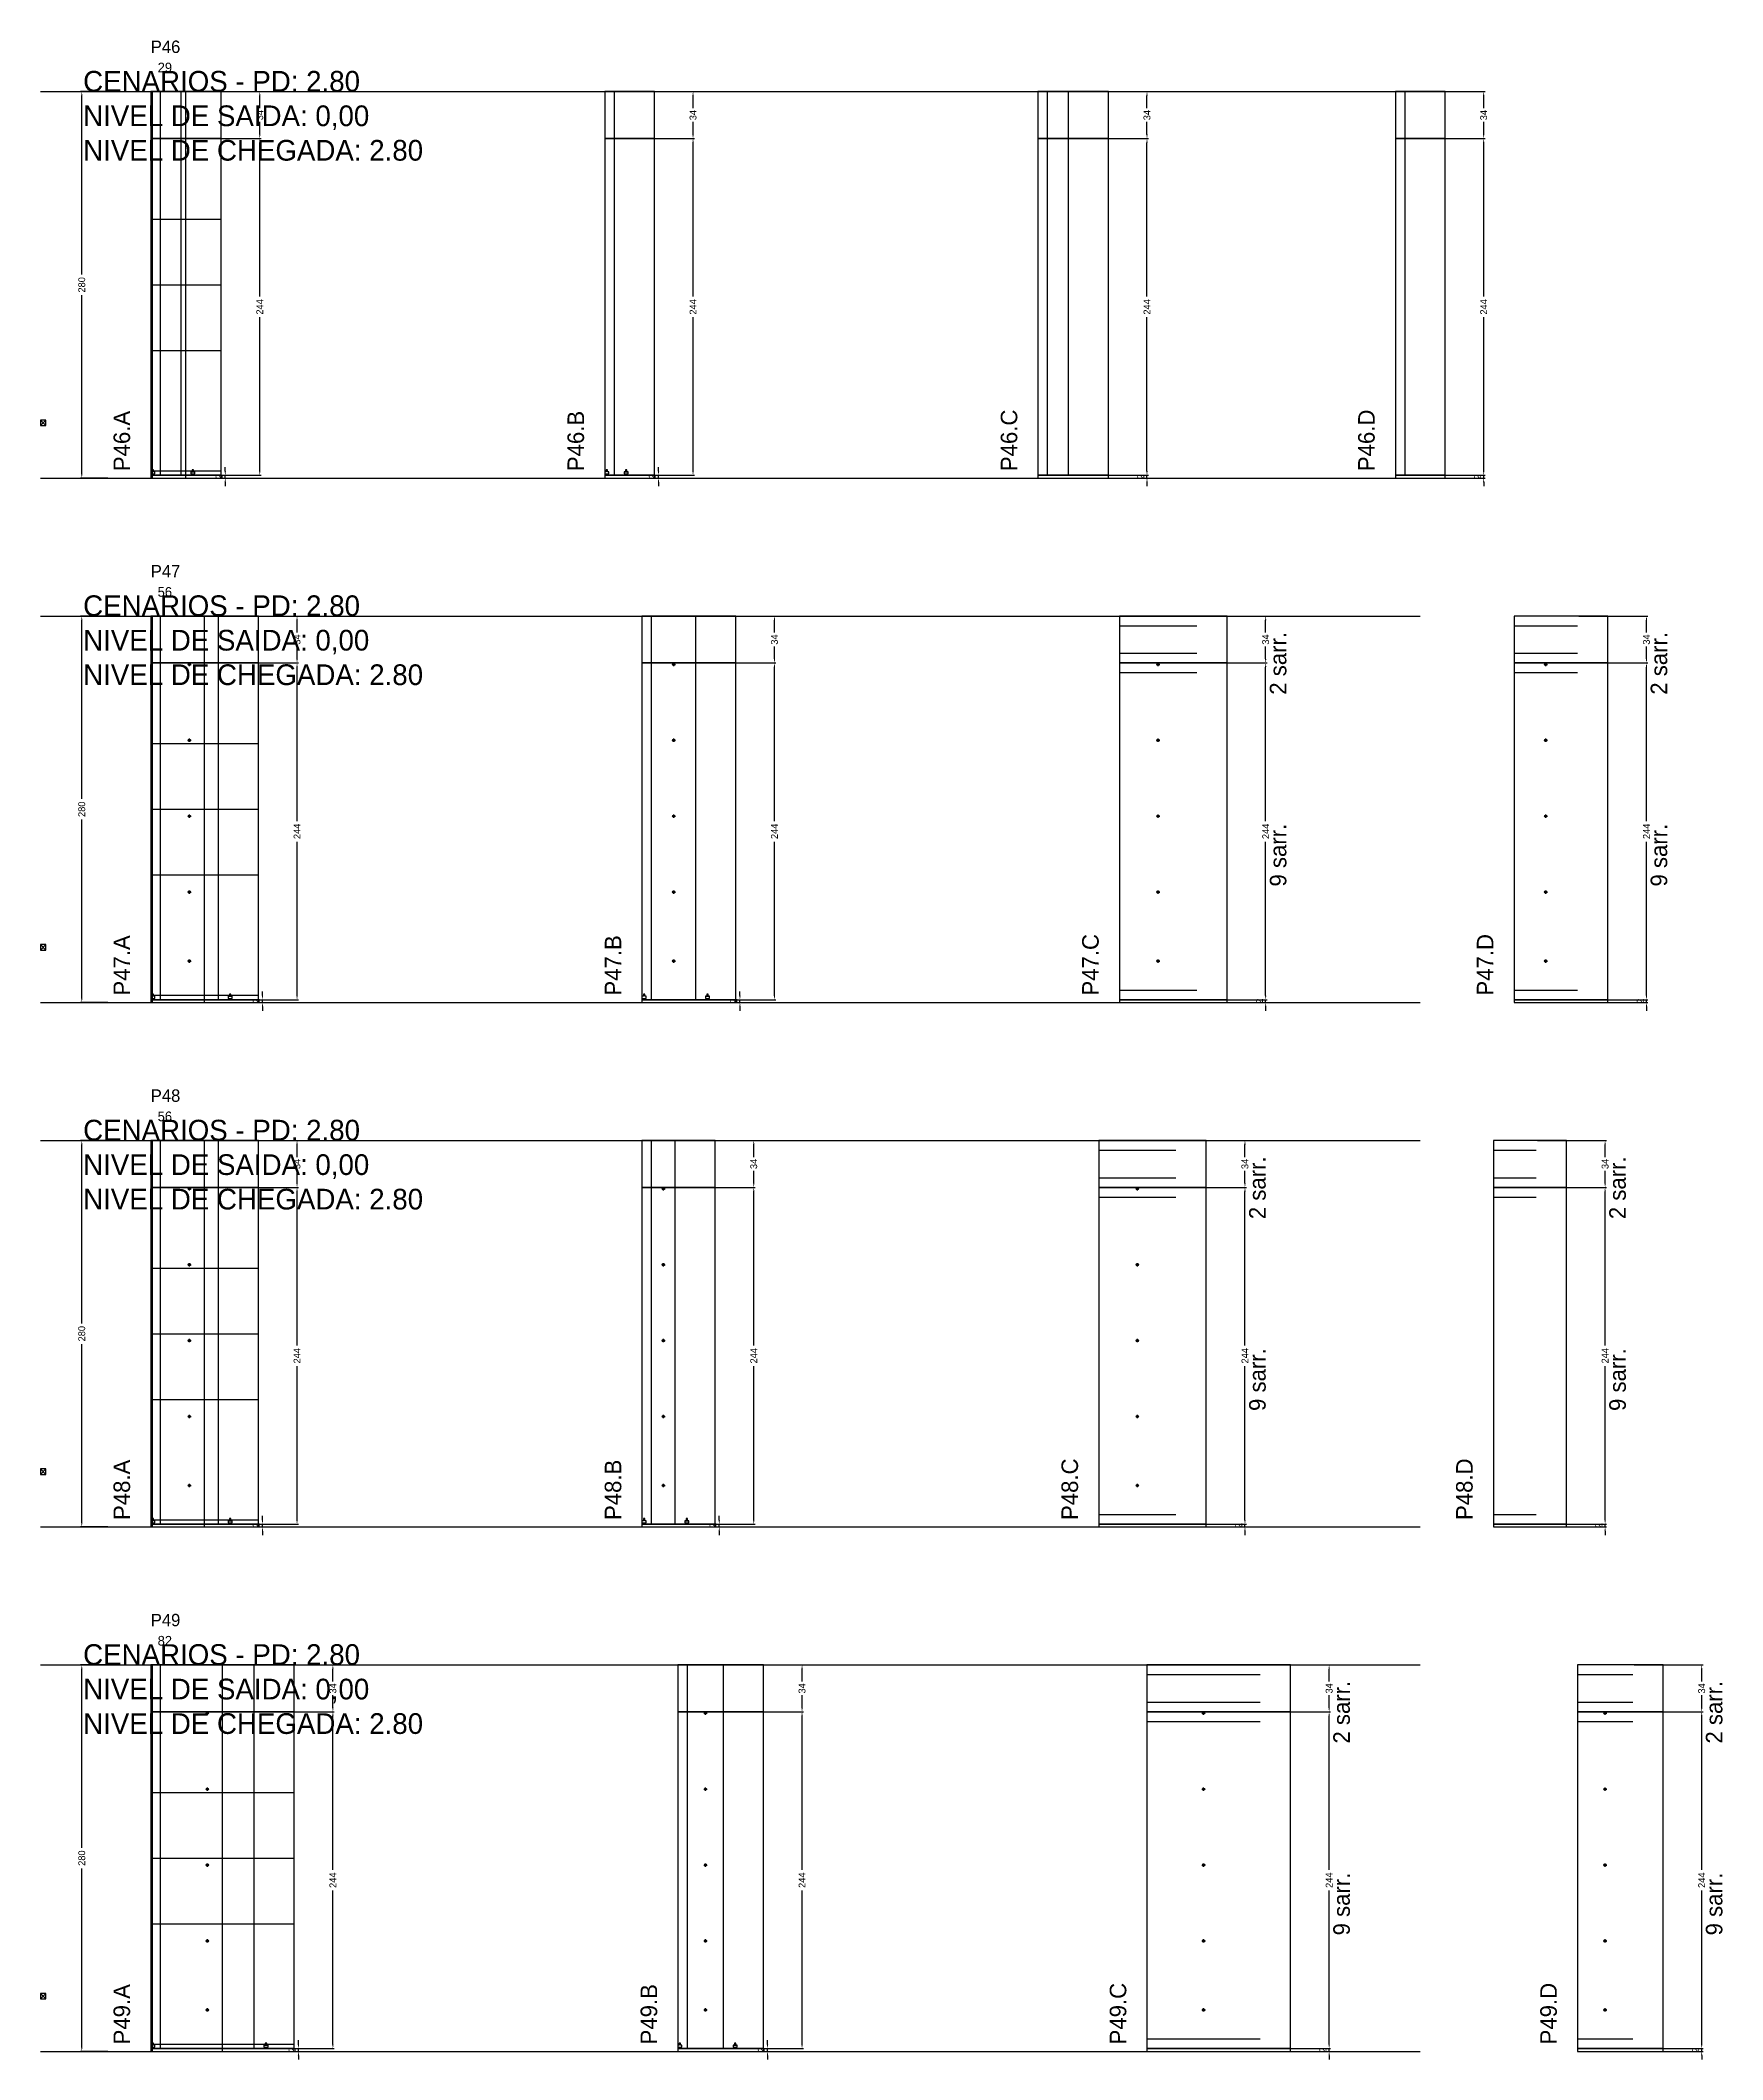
# Model space of a CAD drawing. Header units: centimetres. Extents: x -10500 to 4121, y -45226 to 295.
# Drawn here: x -7000 to -5781, y -4186 to -2723 of the extents above; entities that cross this region are included whole.
import ezdxf

# ---------------------------------------------------------------- set-up
doc = ezdxf.new("R2010")
doc.units = ezdxf.units.CM
doc.linetypes.add('DASHED', pattern=[2, -2])
for name, color, linetype in [('CHAPA', 140, 'Continuous'), ('COTA', 241, 'Continuous'), ('COTAS FURACAO', 16, 'Continuous'), ('Madeira', 30, 'Continuous'), ('MEIO_PONT', 160, 'Continuous'), ('NOMENCLATURA', 7, 'Continuous'), ('Nível', 160, 'Continuous'), ('Painéis', 200, 'Continuous'), ('Perfil Metálico', 150, 'Continuous'), ('SARR_2.2x7', 40, 'Continuous'), ('SARRAFO DE PRESSAO', 200, 'Continuous'), ('texto', 7, 'Continuous'), ('TEXTO_GERAL', 7, 'Continuous')]:
    doc.layers.add(name, color=color, linetype=linetype)
doc.dimstyles.new('PAINEL-NOVA', dxfattribs={"dimtxt": 5, "dimasz": 3, "dimexe": 1, "dimexo": 1, "dimgap": 1, "dimtad": 1, "dimcen": 2.5, "dimazin": 3, "dimtfac": 1, "dimtmove": 0, "dimatfit": 3})

# ---------------------------------------------------------------- blocks, each defined once
blk = doc.blocks.new('_CLOSEDFILLED')
at = {"color": 0, "linetype": 'BYBLOCK'}
blk.add_solid([(-1, 0.16), (0, 0), (-1, -0.16)], dxfattribs=at)
blk = doc.blocks.new('*D183')
for p, q in [((-6951, -2760), (-6971, -2760)), ((-6970, -2892.5), (-6970, -2763)), ((-6970, -3037), (-6970, -2907.5)), ((-6951, -3040), (-6971, -3040))]:
    blk.add_line(p, q)
at = {"layer": 'Defpoints'}
for p in [(-6950, -2760), (-6970, -3040), (-6950, -3040)]:
    blk.add_point(p, dxfattribs=at)
at = {"layer": 'COTA', "xscale": 3, "yscale": 3}
for p, rotation in [((-6970, -2760), 90), ((-6970, -3040), 270)]:
    blk.add_blockref('_CLOSEDFILLED', p, dxfattribs=dict(at, rotation=rotation))
at = {"layer": 'COTA', "insert": (-6970, -2900), "char_height": 5, "attachment_point": 5, "rotation": 90}
blk.add_mtext('280', dxfattribs=at)
blk = doc.blocks.new('MULDURA')
at = {"layer": 'Paineis'}
for p, q in [((0, 0), (4, 4)), ((4, 0), (0, 4))]:
    blk.add_line(p, q, dxfattribs=at)
blk.add_lwpolyline([(0, 0), (4, 0), (4, 4), (0, 4)], close=True, dxfattribs=at)
blk = doc.blocks.new('*D185')
for p, q in [((-6890, -2794), (-6840, -2794)), ((-6841, -2908.5), (-6841, -2797)), ((-6841, -3035), (-6841, -2923.5)), ((-6890, -3038), (-6840, -3038))]:
    blk.add_line(p, q)
at = {"layer": 'Defpoints'}
for p in [(-6891, -2794), (-6891, -3038), (-6841, -3038)]:
    blk.add_point(p, dxfattribs=at)
at = {"layer": 'COTA', "xscale": 3, "yscale": 3}
for p, rotation in [((-6841, -2794), 90), ((-6841, -3038), 270)]:
    blk.add_blockref('_CLOSEDFILLED', p, dxfattribs=dict(at, rotation=rotation))
at = {"layer": 'COTA', "insert": (-6841, -2916), "char_height": 5, "attachment_point": 5, "rotation": 90}
blk.add_mtext('244', dxfattribs=at)
blk = doc.blocks.new('*D186')
for p, q in [((-6890, -2760), (-6840, -2760)), ((-6841, -2772), (-6841, -2763)), ((-6890, -2794), (-6840, -2794)), ((-6841, -2791), (-6841, -2782))]:
    blk.add_line(p, q)
at = {"layer": 'Defpoints'}
for p in [(-6891, -2760), (-6891, -2794), (-6841, -2794)]:
    blk.add_point(p, dxfattribs=at)
at = {"layer": 'COTA', "xscale": 3, "yscale": 3}
for p, rotation in [((-6841, -2760), 90), ((-6841, -2794), 270)]:
    blk.add_blockref('_CLOSEDFILLED', p, dxfattribs=dict(at, rotation=rotation))
at = {"layer": 'COTA', "insert": (-6841, -2777), "char_height": 5, "attachment_point": 5, "rotation": 90}
blk.add_mtext('34', dxfattribs=at)
blk = doc.blocks.new('SLIPTEE')
at = {"layer": 'Paineis'}
blk.add_lwpolyline([(0, 0), (3, 0), (3, 1.5), (2, 1.5), (2, 3), (1, 3), (1, 1.5), (0, 1.5)], close=True, dxfattribs=at)
blk = doc.blocks.new('SLIPTDD')
at = {"layer": 'Paineis'}
blk.add_line((0, 1.5), (3, 1.5), dxfattribs=at)
blk.add_lwpolyline([(0, 0), (3, 0), (3, 1.5), (2, 1.5), (2, 3), (1, 3), (1, 1.5), (0, 1.5)], close=True, dxfattribs=at)
blk = doc.blocks.new('*D188')
for p, q in [((-6576, -2794), (-6526, -2794)), ((-6527, -2908.5), (-6527, -2797)), ((-6527, -3035), (-6527, -2923.5)), ((-6576, -3038), (-6526, -3038))]:
    blk.add_line(p, q)
at = {"layer": 'Defpoints'}
for p in [(-6577, -2794), (-6577, -3038), (-6527, -3038)]:
    blk.add_point(p, dxfattribs=at)
at = {"layer": 'COTA', "xscale": 3, "yscale": 3}
for p, rotation in [((-6527, -2794), 90), ((-6527, -3038), 270)]:
    blk.add_blockref('_CLOSEDFILLED', p, dxfattribs=dict(at, rotation=rotation))
at = {"layer": 'COTA', "insert": (-6527, -2916), "char_height": 5, "attachment_point": 5, "rotation": 90}
blk.add_mtext('244', dxfattribs=at)
blk = doc.blocks.new('*D189')
for p, q in [((-6576, -2760), (-6526, -2760)), ((-6527, -2772), (-6527, -2763)), ((-6576, -2794), (-6526, -2794)), ((-6527, -2791), (-6527, -2782))]:
    blk.add_line(p, q)
at = {"layer": 'Defpoints'}
for p in [(-6577, -2760), (-6577, -2794), (-6527, -2794)]:
    blk.add_point(p, dxfattribs=at)
at = {"layer": 'COTA', "xscale": 3, "yscale": 3}
for p, rotation in [((-6527, -2760), 90), ((-6527, -2794), 270)]:
    blk.add_blockref('_CLOSEDFILLED', p, dxfattribs=dict(at, rotation=rotation))
at = {"layer": 'COTA', "insert": (-6527, -2777), "char_height": 5, "attachment_point": 5, "rotation": 90}
blk.add_mtext('34', dxfattribs=at)
blk = doc.blocks.new('*D191')
for p, q in [((-6247, -2794), (-6197, -2794)), ((-6198, -2908.5), (-6198, -2797)), ((-6198, -3035), (-6198, -2923.5)), ((-6247, -3038), (-6197, -3038))]:
    blk.add_line(p, q)
at = {"layer": 'Defpoints'}
for p in [(-6248, -2794), (-6248, -3038), (-6198, -3038)]:
    blk.add_point(p, dxfattribs=at)
at = {"layer": 'COTA', "xscale": 3, "yscale": 3}
for p, rotation in [((-6198, -2794), 90), ((-6198, -3038), 270)]:
    blk.add_blockref('_CLOSEDFILLED', p, dxfattribs=dict(at, rotation=rotation))
at = {"layer": 'COTA', "insert": (-6198, -2916), "char_height": 5, "attachment_point": 5, "rotation": 90}
blk.add_mtext('244', dxfattribs=at)
blk = doc.blocks.new('*D192')
for p, q in [((-6247, -2760), (-6197, -2760)), ((-6198, -2772), (-6198, -2763)), ((-6247, -2794), (-6197, -2794)), ((-6198, -2791), (-6198, -2782))]:
    blk.add_line(p, q)
at = {"layer": 'Defpoints'}
for p in [(-6248, -2760), (-6248, -2794), (-6198, -2794)]:
    blk.add_point(p, dxfattribs=at)
at = {"layer": 'COTA', "xscale": 3, "yscale": 3}
for p, rotation in [((-6198, -2760), 90), ((-6198, -2794), 270)]:
    blk.add_blockref('_CLOSEDFILLED', p, dxfattribs=dict(at, rotation=rotation))
at = {"layer": 'COTA', "insert": (-6198, -2777), "char_height": 5, "attachment_point": 5, "rotation": 90}
blk.add_mtext('34', dxfattribs=at)
blk = doc.blocks.new('*D194')
for p, q in [((-6003, -2794), (-5953, -2794)), ((-5954, -2908.5), (-5954, -2797)), ((-5954, -3035), (-5954, -2923.5)), ((-6003, -3038), (-5953, -3038))]:
    blk.add_line(p, q)
at = {"layer": 'Defpoints'}
for p in [(-6004, -2794), (-6004, -3038), (-5954, -3038)]:
    blk.add_point(p, dxfattribs=at)
at = {"layer": 'COTA', "xscale": 3, "yscale": 3}
for p, rotation in [((-5954, -2794), 90), ((-5954, -3038), 270)]:
    blk.add_blockref('_CLOSEDFILLED', p, dxfattribs=dict(at, rotation=rotation))
at = {"layer": 'COTA', "insert": (-5954, -2916), "char_height": 5, "attachment_point": 5, "rotation": 90}
blk.add_mtext('244', dxfattribs=at)
blk = doc.blocks.new('*D195')
for p, q in [((-6003, -2760), (-5953, -2760)), ((-5954, -2772), (-5954, -2763)), ((-6003, -2794), (-5953, -2794)), ((-5954, -2791), (-5954, -2782))]:
    blk.add_line(p, q)
at = {"layer": 'Defpoints'}
for p in [(-6004, -2760), (-6004, -2794), (-5954, -2794)]:
    blk.add_point(p, dxfattribs=at)
at = {"layer": 'COTA', "xscale": 3, "yscale": 3}
for p, rotation in [((-5954, -2760), 90), ((-5954, -2794), 270)]:
    blk.add_blockref('_CLOSEDFILLED', p, dxfattribs=dict(at, rotation=rotation))
at = {"layer": 'COTA', "insert": (-5954, -2777), "char_height": 5, "attachment_point": 5, "rotation": 90}
blk.add_mtext('34', dxfattribs=at)
blk = doc.blocks.new('*D209')
for p, q in [((-6951, -3140), (-6971, -3140)), ((-6970, -3272.5), (-6970, -3143)), ((-6970, -3417), (-6970, -3287.5)), ((-6951, -3420), (-6971, -3420))]:
    blk.add_line(p, q)
at = {"layer": 'Defpoints'}
for p in [(-6950, -3140), (-6970, -3420), (-6950, -3420)]:
    blk.add_point(p, dxfattribs=at)
at = {"layer": 'COTA', "xscale": 3, "yscale": 3}
for p, rotation in [((-6970, -3140), 90), ((-6970, -3420), 270)]:
    blk.add_blockref('_CLOSEDFILLED', p, dxfattribs=dict(at, rotation=rotation))
at = {"layer": 'COTA', "insert": (-6970, -3280), "char_height": 5, "attachment_point": 5, "rotation": 90}
blk.add_mtext('280', dxfattribs=at)
blk = doc.blocks.new('*D211')
for p, q in [((-6863, -3174), (-6813, -3174)), ((-6814, -3288.5), (-6814, -3177)), ((-6814, -3415), (-6814, -3303.5)), ((-6863, -3418), (-6813, -3418))]:
    blk.add_line(p, q)
at = {"layer": 'Defpoints'}
for p in [(-6864, -3174), (-6864, -3418), (-6814, -3418)]:
    blk.add_point(p, dxfattribs=at)
at = {"layer": 'COTA', "xscale": 3, "yscale": 3}
for p, rotation in [((-6814, -3174), 90), ((-6814, -3418), 270)]:
    blk.add_blockref('_CLOSEDFILLED', p, dxfattribs=dict(at, rotation=rotation))
at = {"layer": 'COTA', "insert": (-6814, -3296), "char_height": 5, "attachment_point": 5, "rotation": 90}
blk.add_mtext('244', dxfattribs=at)
blk = doc.blocks.new('*D212')
for p, q in [((-6863, -3140), (-6813, -3140)), ((-6814, -3152), (-6814, -3143)), ((-6863, -3174), (-6813, -3174)), ((-6814, -3171), (-6814, -3162))]:
    blk.add_line(p, q)
at = {"layer": 'Defpoints'}
for p in [(-6864, -3140), (-6864, -3174), (-6814, -3174)]:
    blk.add_point(p, dxfattribs=at)
at = {"layer": 'COTA', "xscale": 3, "yscale": 3}
for p, rotation in [((-6814, -3140), 90), ((-6814, -3174), 270)]:
    blk.add_blockref('_CLOSEDFILLED', p, dxfattribs=dict(at, rotation=rotation))
at = {"layer": 'COTA', "insert": (-6814, -3157), "char_height": 5, "attachment_point": 5, "rotation": 90}
blk.add_mtext('34', dxfattribs=at)
blk = doc.blocks.new('furacao')
at = {"layer": 'COTAS FURACAO'}
for p, q in [((-1.2, 0), (1.2, 0)), ((0, -1.2), (0, 1.2))]:
    blk.add_line(p, q, dxfattribs=at)
blk.add_circle((0, 0), 0.8, dxfattribs=at)
blk = doc.blocks.new('*D214')
for p, q in [((-6517, -3174), (-6467, -3174)), ((-6468, -3288.5), (-6468, -3177)), ((-6468, -3415), (-6468, -3303.5)), ((-6517, -3418), (-6467, -3418))]:
    blk.add_line(p, q)
at = {"layer": 'Defpoints'}
for p in [(-6518, -3174), (-6518, -3418), (-6468, -3418)]:
    blk.add_point(p, dxfattribs=at)
at = {"layer": 'COTA', "xscale": 3, "yscale": 3}
for p, rotation in [((-6468, -3174), 90), ((-6468, -3418), 270)]:
    blk.add_blockref('_CLOSEDFILLED', p, dxfattribs=dict(at, rotation=rotation))
at = {"layer": 'COTA', "insert": (-6468, -3296), "char_height": 5, "attachment_point": 5, "rotation": 90}
blk.add_mtext('244', dxfattribs=at)
blk = doc.blocks.new('*D215')
for p, q in [((-6517, -3140), (-6467, -3140)), ((-6468, -3152), (-6468, -3143)), ((-6517, -3174), (-6467, -3174)), ((-6468, -3171), (-6468, -3162))]:
    blk.add_line(p, q)
at = {"layer": 'Defpoints'}
for p in [(-6518, -3140), (-6518, -3174), (-6468, -3174)]:
    blk.add_point(p, dxfattribs=at)
at = {"layer": 'COTA', "xscale": 3, "yscale": 3}
for p, rotation in [((-6468, -3140), 90), ((-6468, -3174), 270)]:
    blk.add_blockref('_CLOSEDFILLED', p, dxfattribs=dict(at, rotation=rotation))
at = {"layer": 'COTA', "insert": (-6468, -3157), "char_height": 5, "attachment_point": 5, "rotation": 90}
blk.add_mtext('34', dxfattribs=at)
blk = doc.blocks.new('*D217')
for p, q in [((-6161, -3174), (-6111, -3174)), ((-6112, -3288.5), (-6112, -3177)), ((-6112, -3415), (-6112, -3303.5)), ((-6161, -3418), (-6111, -3418))]:
    blk.add_line(p, q)
at = {"layer": 'Defpoints'}
for p in [(-6162, -3174), (-6162, -3418), (-6112, -3418)]:
    blk.add_point(p, dxfattribs=at)
at = {"layer": 'COTA', "xscale": 3, "yscale": 3}
for p, rotation in [((-6112, -3174), 90), ((-6112, -3418), 270)]:
    blk.add_blockref('_CLOSEDFILLED', p, dxfattribs=dict(at, rotation=rotation))
at = {"layer": 'COTA', "insert": (-6112, -3296), "char_height": 5, "attachment_point": 5, "rotation": 90}
blk.add_mtext('244', dxfattribs=at)
blk = doc.blocks.new('*D218')
for p, q in [((-6161, -3140), (-6111, -3140)), ((-6112, -3152), (-6112, -3143)), ((-6161, -3174), (-6111, -3174)), ((-6112, -3171), (-6112, -3162))]:
    blk.add_line(p, q)
at = {"layer": 'Defpoints'}
for p in [(-6162, -3140), (-6162, -3174), (-6112, -3174)]:
    blk.add_point(p, dxfattribs=at)
at = {"layer": 'COTA', "xscale": 3, "yscale": 3}
for p, rotation in [((-6112, -3140), 90), ((-6112, -3174), 270)]:
    blk.add_blockref('_CLOSEDFILLED', p, dxfattribs=dict(at, rotation=rotation))
at = {"layer": 'COTA', "insert": (-6112, -3157), "char_height": 5, "attachment_point": 5, "rotation": 90}
blk.add_mtext('34', dxfattribs=at)
blk = doc.blocks.new('*D220')
for p, q in [((-5885, -3174), (-5835, -3174)), ((-5836, -3288.5), (-5836, -3177)), ((-5836, -3415), (-5836, -3303.5)), ((-5885, -3418), (-5835, -3418))]:
    blk.add_line(p, q)
at = {"layer": 'Defpoints'}
for p in [(-5886, -3174), (-5886, -3418), (-5836, -3418)]:
    blk.add_point(p, dxfattribs=at)
at = {"layer": 'COTA', "xscale": 3, "yscale": 3}
for p, rotation in [((-5836, -3174), 90), ((-5836, -3418), 270)]:
    blk.add_blockref('_CLOSEDFILLED', p, dxfattribs=dict(at, rotation=rotation))
at = {"layer": 'COTA', "insert": (-5836, -3296), "char_height": 5, "attachment_point": 5, "rotation": 90}
blk.add_mtext('244', dxfattribs=at)
blk = doc.blocks.new('*D221')
for p, q in [((-5885, -3140), (-5835, -3140)), ((-5836, -3152), (-5836, -3143)), ((-5885, -3174), (-5835, -3174)), ((-5836, -3171), (-5836, -3162))]:
    blk.add_line(p, q)
at = {"layer": 'Defpoints'}
for p in [(-5886, -3140), (-5886, -3174), (-5836, -3174)]:
    blk.add_point(p, dxfattribs=at)
at = {"layer": 'COTA', "xscale": 3, "yscale": 3}
for p, rotation in [((-5836, -3140), 90), ((-5836, -3174), 270)]:
    blk.add_blockref('_CLOSEDFILLED', p, dxfattribs=dict(at, rotation=rotation))
at = {"layer": 'COTA', "insert": (-5836, -3157), "char_height": 5, "attachment_point": 5, "rotation": 90}
blk.add_mtext('34', dxfattribs=at)
blk = doc.blocks.new('*D235')
for p, q in [((-6951, -3520), (-6971, -3520)), ((-6970, -3652.5), (-6970, -3523)), ((-6970, -3797), (-6970, -3667.5)), ((-6951, -3800), (-6971, -3800))]:
    blk.add_line(p, q)
at = {"layer": 'Defpoints'}
for p in [(-6950, -3520), (-6970, -3800), (-6950, -3800)]:
    blk.add_point(p, dxfattribs=at)
at = {"layer": 'COTA', "xscale": 3, "yscale": 3}
for p, rotation in [((-6970, -3520), 90), ((-6970, -3800), 270)]:
    blk.add_blockref('_CLOSEDFILLED', p, dxfattribs=dict(at, rotation=rotation))
at = {"layer": 'COTA', "insert": (-6970, -3660), "char_height": 5, "attachment_point": 5, "rotation": 90}
blk.add_mtext('280', dxfattribs=at)
blk = doc.blocks.new('*D237')
for p, q in [((-6863, -3554), (-6813, -3554)), ((-6814, -3668.5), (-6814, -3557)), ((-6814, -3795), (-6814, -3683.5)), ((-6863, -3798), (-6813, -3798))]:
    blk.add_line(p, q)
at = {"layer": 'Defpoints'}
for p in [(-6864, -3554), (-6864, -3798), (-6814, -3798)]:
    blk.add_point(p, dxfattribs=at)
at = {"layer": 'COTA', "xscale": 3, "yscale": 3}
for p, rotation in [((-6814, -3554), 90), ((-6814, -3798), 270)]:
    blk.add_blockref('_CLOSEDFILLED', p, dxfattribs=dict(at, rotation=rotation))
at = {"layer": 'COTA', "insert": (-6814, -3676), "char_height": 5, "attachment_point": 5, "rotation": 90}
blk.add_mtext('244', dxfattribs=at)
blk = doc.blocks.new('*D238')
for p, q in [((-6863, -3520), (-6813, -3520)), ((-6814, -3532), (-6814, -3523)), ((-6863, -3554), (-6813, -3554)), ((-6814, -3551), (-6814, -3542))]:
    blk.add_line(p, q)
at = {"layer": 'Defpoints'}
for p in [(-6864, -3520), (-6864, -3554), (-6814, -3554)]:
    blk.add_point(p, dxfattribs=at)
at = {"layer": 'COTA', "xscale": 3, "yscale": 3}
for p, rotation in [((-6814, -3520), 90), ((-6814, -3554), 270)]:
    blk.add_blockref('_CLOSEDFILLED', p, dxfattribs=dict(at, rotation=rotation))
at = {"layer": 'COTA', "insert": (-6814, -3537), "char_height": 5, "attachment_point": 5, "rotation": 90}
blk.add_mtext('34', dxfattribs=at)
blk = doc.blocks.new('*D240')
for p, q in [((-6532, -3554), (-6482, -3554)), ((-6483, -3668.5), (-6483, -3557)), ((-6483, -3795), (-6483, -3683.5)), ((-6532, -3798), (-6482, -3798))]:
    blk.add_line(p, q)
at = {"layer": 'Defpoints'}
for p in [(-6533, -3554), (-6533, -3798), (-6483, -3798)]:
    blk.add_point(p, dxfattribs=at)
at = {"layer": 'COTA', "xscale": 3, "yscale": 3}
for p, rotation in [((-6483, -3554), 90), ((-6483, -3798), 270)]:
    blk.add_blockref('_CLOSEDFILLED', p, dxfattribs=dict(at, rotation=rotation))
at = {"layer": 'COTA', "insert": (-6483, -3676), "char_height": 5, "attachment_point": 5, "rotation": 90}
blk.add_mtext('244', dxfattribs=at)
blk = doc.blocks.new('*D241')
for p, q in [((-6532, -3520), (-6482, -3520)), ((-6483, -3532), (-6483, -3523)), ((-6532, -3554), (-6482, -3554)), ((-6483, -3551), (-6483, -3542))]:
    blk.add_line(p, q)
at = {"layer": 'Defpoints'}
for p in [(-6533, -3520), (-6533, -3554), (-6483, -3554)]:
    blk.add_point(p, dxfattribs=at)
at = {"layer": 'COTA', "xscale": 3, "yscale": 3}
for p, rotation in [((-6483, -3520), 90), ((-6483, -3554), 270)]:
    blk.add_blockref('_CLOSEDFILLED', p, dxfattribs=dict(at, rotation=rotation))
at = {"layer": 'COTA', "insert": (-6483, -3537), "char_height": 5, "attachment_point": 5, "rotation": 90}
blk.add_mtext('34', dxfattribs=at)
blk = doc.blocks.new('*D243')
for p, q in [((-6176, -3554), (-6126, -3554)), ((-6127, -3668.5), (-6127, -3557)), ((-6127, -3795), (-6127, -3683.5)), ((-6176, -3798), (-6126, -3798))]:
    blk.add_line(p, q)
at = {"layer": 'Defpoints'}
for p in [(-6177, -3554), (-6177, -3798), (-6127, -3798)]:
    blk.add_point(p, dxfattribs=at)
at = {"layer": 'COTA', "xscale": 3, "yscale": 3}
for p, rotation in [((-6127, -3554), 90), ((-6127, -3798), 270)]:
    blk.add_blockref('_CLOSEDFILLED', p, dxfattribs=dict(at, rotation=rotation))
at = {"layer": 'COTA', "insert": (-6127, -3676), "char_height": 5, "attachment_point": 5, "rotation": 90}
blk.add_mtext('244', dxfattribs=at)
blk = doc.blocks.new('*D244')
for p, q in [((-6176, -3520), (-6126, -3520)), ((-6127, -3532), (-6127, -3523)), ((-6176, -3554), (-6126, -3554)), ((-6127, -3551), (-6127, -3542))]:
    blk.add_line(p, q)
at = {"layer": 'Defpoints'}
for p in [(-6177, -3520), (-6177, -3554), (-6127, -3554)]:
    blk.add_point(p, dxfattribs=at)
at = {"layer": 'COTA', "xscale": 3, "yscale": 3}
for p, rotation in [((-6127, -3520), 90), ((-6127, -3554), 270)]:
    blk.add_blockref('_CLOSEDFILLED', p, dxfattribs=dict(at, rotation=rotation))
at = {"layer": 'COTA', "insert": (-6127, -3537), "char_height": 5, "attachment_point": 5, "rotation": 90}
blk.add_mtext('34', dxfattribs=at)
blk = doc.blocks.new('*D246')
for p, q in [((-5915, -3554), (-5865, -3554)), ((-5866, -3668.5), (-5866, -3557)), ((-5866, -3795), (-5866, -3683.5)), ((-5915, -3798), (-5865, -3798))]:
    blk.add_line(p, q)
at = {"layer": 'Defpoints'}
for p in [(-5916, -3554), (-5916, -3798), (-5866, -3798)]:
    blk.add_point(p, dxfattribs=at)
at = {"layer": 'COTA', "xscale": 3, "yscale": 3}
for p, rotation in [((-5866, -3554), 90), ((-5866, -3798), 270)]:
    blk.add_blockref('_CLOSEDFILLED', p, dxfattribs=dict(at, rotation=rotation))
at = {"layer": 'COTA', "insert": (-5866, -3676), "char_height": 5, "attachment_point": 5, "rotation": 90}
blk.add_mtext('244', dxfattribs=at)
blk = doc.blocks.new('*D247')
for p, q in [((-5915, -3520), (-5865, -3520)), ((-5866, -3532), (-5866, -3523)), ((-5915, -3554), (-5865, -3554)), ((-5866, -3551), (-5866, -3542))]:
    blk.add_line(p, q)
at = {"layer": 'Defpoints'}
for p in [(-5916, -3520), (-5916, -3554), (-5866, -3554)]:
    blk.add_point(p, dxfattribs=at)
at = {"layer": 'COTA', "xscale": 3, "yscale": 3}
for p, rotation in [((-5866, -3520), 90), ((-5866, -3554), 270)]:
    blk.add_blockref('_CLOSEDFILLED', p, dxfattribs=dict(at, rotation=rotation))
at = {"layer": 'COTA', "insert": (-5866, -3537), "char_height": 5, "attachment_point": 5, "rotation": 90}
blk.add_mtext('34', dxfattribs=at)
blk = doc.blocks.new('*D261')
for p, q in [((-6951, -3900), (-6971, -3900)), ((-6970, -4032.5), (-6970, -3903)), ((-6970, -4177), (-6970, -4047.5)), ((-6951, -4180), (-6971, -4180))]:
    blk.add_line(p, q)
at = {"layer": 'Defpoints'}
for p in [(-6950, -3900), (-6970, -4180), (-6950, -4180)]:
    blk.add_point(p, dxfattribs=at)
at = {"layer": 'COTA', "xscale": 3, "yscale": 3}
for p, rotation in [((-6970, -3900), 90), ((-6970, -4180), 270)]:
    blk.add_blockref('_CLOSEDFILLED', p, dxfattribs=dict(at, rotation=rotation))
at = {"layer": 'COTA', "insert": (-6970, -4040), "char_height": 5, "attachment_point": 5, "rotation": 90}
blk.add_mtext('280', dxfattribs=at)
blk = doc.blocks.new('*D263')
for p, q in [((-6837, -3934), (-6787, -3934)), ((-6788, -4048.5), (-6788, -3937)), ((-6788, -4175), (-6788, -4063.5)), ((-6837, -4178), (-6787, -4178))]:
    blk.add_line(p, q)
at = {"layer": 'Defpoints'}
for p in [(-6838, -3934), (-6838, -4178), (-6788, -4178)]:
    blk.add_point(p, dxfattribs=at)
at = {"layer": 'COTA', "xscale": 3, "yscale": 3}
for p, rotation in [((-6788, -3934), 90), ((-6788, -4178), 270)]:
    blk.add_blockref('_CLOSEDFILLED', p, dxfattribs=dict(at, rotation=rotation))
at = {"layer": 'COTA', "insert": (-6788, -4056), "char_height": 5, "attachment_point": 5, "rotation": 90}
blk.add_mtext('244', dxfattribs=at)
blk = doc.blocks.new('*D264')
for p, q in [((-6837, -3900), (-6787, -3900)), ((-6788, -3912), (-6788, -3903)), ((-6837, -3934), (-6787, -3934)), ((-6788, -3931), (-6788, -3922))]:
    blk.add_line(p, q)
at = {"layer": 'Defpoints'}
for p in [(-6838, -3900), (-6838, -3934), (-6788, -3934)]:
    blk.add_point(p, dxfattribs=at)
at = {"layer": 'COTA', "xscale": 3, "yscale": 3}
for p, rotation in [((-6788, -3900), 90), ((-6788, -3934), 270)]:
    blk.add_blockref('_CLOSEDFILLED', p, dxfattribs=dict(at, rotation=rotation))
at = {"layer": 'COTA', "insert": (-6788, -3917), "char_height": 5, "attachment_point": 5, "rotation": 90}
blk.add_mtext('34', dxfattribs=at)
blk = doc.blocks.new('*D266')
for p, q in [((-6497, -3934), (-6447, -3934)), ((-6448, -4048.5), (-6448, -3937)), ((-6448, -4175), (-6448, -4063.5)), ((-6497, -4178), (-6447, -4178))]:
    blk.add_line(p, q)
at = {"layer": 'Defpoints'}
for p in [(-6498, -3934), (-6498, -4178), (-6448, -4178)]:
    blk.add_point(p, dxfattribs=at)
at = {"layer": 'COTA', "xscale": 3, "yscale": 3}
for p, rotation in [((-6448, -3934), 90), ((-6448, -4178), 270)]:
    blk.add_blockref('_CLOSEDFILLED', p, dxfattribs=dict(at, rotation=rotation))
at = {"layer": 'COTA', "insert": (-6448, -4056), "char_height": 5, "attachment_point": 5, "rotation": 90}
blk.add_mtext('244', dxfattribs=at)
blk = doc.blocks.new('*D267')
for p, q in [((-6497, -3900), (-6447, -3900)), ((-6448, -3912), (-6448, -3903)), ((-6497, -3934), (-6447, -3934)), ((-6448, -3931), (-6448, -3922))]:
    blk.add_line(p, q)
at = {"layer": 'Defpoints'}
for p in [(-6498, -3900), (-6498, -3934), (-6448, -3934)]:
    blk.add_point(p, dxfattribs=at)
at = {"layer": 'COTA', "xscale": 3, "yscale": 3}
for p, rotation in [((-6448, -3900), 90), ((-6448, -3934), 270)]:
    blk.add_blockref('_CLOSEDFILLED', p, dxfattribs=dict(at, rotation=rotation))
at = {"layer": 'COTA', "insert": (-6448, -3917), "char_height": 5, "attachment_point": 5, "rotation": 90}
blk.add_mtext('34', dxfattribs=at)
blk = doc.blocks.new('*D269')
for p, q in [((-6115, -3934), (-6065, -3934)), ((-6066, -4048.5), (-6066, -3937)), ((-6066, -4175), (-6066, -4063.5)), ((-6115, -4178), (-6065, -4178))]:
    blk.add_line(p, q)
at = {"layer": 'Defpoints'}
for p in [(-6116, -3934), (-6116, -4178), (-6066, -4178)]:
    blk.add_point(p, dxfattribs=at)
at = {"layer": 'COTA', "xscale": 3, "yscale": 3}
for p, rotation in [((-6066, -3934), 90), ((-6066, -4178), 270)]:
    blk.add_blockref('_CLOSEDFILLED', p, dxfattribs=dict(at, rotation=rotation))
at = {"layer": 'COTA', "insert": (-6066, -4056), "char_height": 5, "attachment_point": 5, "rotation": 90}
blk.add_mtext('244', dxfattribs=at)
blk = doc.blocks.new('*D270')
for p, q in [((-6115, -3900), (-6065, -3900)), ((-6066, -3912), (-6066, -3903)), ((-6115, -3934), (-6065, -3934)), ((-6066, -3931), (-6066, -3922))]:
    blk.add_line(p, q)
at = {"layer": 'Defpoints'}
for p in [(-6116, -3900), (-6116, -3934), (-6066, -3934)]:
    blk.add_point(p, dxfattribs=at)
at = {"layer": 'COTA', "xscale": 3, "yscale": 3}
for p, rotation in [((-6066, -3900), 90), ((-6066, -3934), 270)]:
    blk.add_blockref('_CLOSEDFILLED', p, dxfattribs=dict(at, rotation=rotation))
at = {"layer": 'COTA', "insert": (-6066, -3917), "char_height": 5, "attachment_point": 5, "rotation": 90}
blk.add_mtext('34', dxfattribs=at)
blk = doc.blocks.new('*D272')
for p, q in [((-5845, -3934), (-5795, -3934)), ((-5796, -4048.5), (-5796, -3937)), ((-5796, -4175), (-5796, -4063.5)), ((-5845, -4178), (-5795, -4178))]:
    blk.add_line(p, q)
at = {"layer": 'Defpoints'}
for p in [(-5846, -3934), (-5846, -4178), (-5796, -4178)]:
    blk.add_point(p, dxfattribs=at)
at = {"layer": 'COTA', "xscale": 3, "yscale": 3}
for p, rotation in [((-5796, -3934), 90), ((-5796, -4178), 270)]:
    blk.add_blockref('_CLOSEDFILLED', p, dxfattribs=dict(at, rotation=rotation))
at = {"layer": 'COTA', "insert": (-5796, -4056), "char_height": 5, "attachment_point": 5, "rotation": 90}
blk.add_mtext('244', dxfattribs=at)
blk = doc.blocks.new('*D273')
for p, q in [((-5845, -3900), (-5795, -3900)), ((-5796, -3912), (-5796, -3903)), ((-5845, -3934), (-5795, -3934)), ((-5796, -3931), (-5796, -3922))]:
    blk.add_line(p, q)
at = {"layer": 'Defpoints'}
for p in [(-5846, -3900), (-5846, -3934), (-5796, -3934)]:
    blk.add_point(p, dxfattribs=at)
at = {"layer": 'COTA', "xscale": 3, "yscale": 3}
for p, rotation in [((-5796, -3900), 90), ((-5796, -3934), 270)]:
    blk.add_blockref('_CLOSEDFILLED', p, dxfattribs=dict(at, rotation=rotation))
at = {"layer": 'COTA', "insert": (-5796, -3917), "char_height": 5, "attachment_point": 5, "rotation": 90}
blk.add_mtext('34', dxfattribs=at)

msp = doc.modelspace()

# ---------------------------------------------------------------- linework, layer by layer
at = {"layer": 'CHAPA'}
for points in [[(-6920, -3040), (-6918.8, -3040), (-6918.8, -2760), (-6920, -2760)], [(-6920, -3420), (-6918.8, -3420), (-6918.8, -3140), (-6920, -3140)], [(-6920, -3800), (-6918.8, -3800), (-6918.8, -3520), (-6920, -3520)], [(-6920, -4180), (-6918.8, -4180), (-6918.8, -3900), (-6920, -3900)]]:
    msp.add_lwpolyline(points, close=True, dxfattribs=at)
at = {"layer": 'Madeira'}
for points in [[(-6920, -2852.4), (-6869, -2852.4)], [(-6920, -2947.6), (-6869, -2947.6)], [(-6920, -3232.4), (-6842, -3232.4)], [(-6920, -3327.6), (-6842, -3327.6)], [(-6920, -3612.4), (-6842, -3612.4)], [(-6920, -3707.6), (-6842, -3707.6)], [(-6920, -3992.4), (-6816, -3992.4)], [(-6920, -4087.6), (-6816, -4087.6)]]:
    msp.add_lwpolyline(points, dxfattribs=at)
at = {"layer": 'MEIO_PONT'}
for points in [[(-6920, -2900), (-6869, -2900)], [(-6920, -3280), (-6842, -3280)], [(-6920, -3660), (-6842, -3660)], [(-6920, -4040), (-6816, -4040)]]:
    msp.add_lwpolyline(points, dxfattribs=at)
at = {"layer": 'Nível', "linetype": 'DASHED'}
for points in [[(-7000, -2760), (-6000, -2760)], [(-7000, -3040), (-6000, -3040)], [(-7000, -3140), (-6000, -3140)], [(-7000, -3420), (-6000, -3420)], [(-7000, -3520), (-6000, -3520)], [(-7000, -3800), (-6000, -3800)], [(-7000, -3900), (-6000, -3900)], [(-7000, -4180), (-6000, -4180)]]:
    msp.add_lwpolyline(points, dxfattribs=at)
at = {"layer": 'Painéis'}
for points in [[(-6920, -2794), (-6869, -2794), (-6869, -2760), (-6920, -2760)], [(-6920, -3040), (-6869, -3040), (-6869, -2760), (-6920, -2760)], [(-6591, -2794), (-6555, -2794), (-6555, -2760), (-6591, -2760)], [(-6277, -2794), (-6226, -2794), (-6226, -2760), (-6277, -2760)], [(-6018, -2794), (-5982, -2794), (-5982, -2760), (-6018, -2760)], [(-6920, -3038), (-6869, -3038), (-6869, -2794), (-6920, -2794)], [(-6591, -3038), (-6555, -3038), (-6555, -2794), (-6591, -2794)], [(-6277, -3038), (-6226, -3038), (-6226, -2794), (-6277, -2794)], [(-6018, -3038), (-5982, -3038), (-5982, -2794), (-6018, -2794)], [(-6920, -3040), (-6869, -3040), (-6869, -3038), (-6920, -3038)], [(-6591, -3040), (-6555, -3040), (-6555, -3038), (-6591, -3038)], [(-6277, -3040), (-6226, -3040), (-6226, -3038), (-6277, -3038)], [(-6018, -3040), (-5982, -3040), (-5982, -3038), (-6018, -3038)], [(-6920, -3174), (-6842, -3174), (-6842, -3140), (-6920, -3140)], [(-6920, -3420), (-6842, -3420), (-6842, -3140), (-6920, -3140)], [(-6564, -3174), (-6496, -3174), (-6496, -3140), (-6564, -3140)], [(-6218, -3174), (-6140, -3174), (-6140, -3140), (-6218, -3140)], [(-5932, -3174), (-5864, -3174), (-5864, -3140), (-5932, -3140)], [(-6920, -3418), (-6842, -3418), (-6842, -3174), (-6920, -3174)], [(-6564, -3418), (-6496, -3418), (-6496, -3174), (-6564, -3174)], [(-6218, -3418), (-6140, -3418), (-6140, -3174), (-6218, -3174)], [(-5932, -3418), (-5864, -3418), (-5864, -3174), (-5932, -3174)], [(-6920, -3420), (-6842, -3420), (-6842, -3418), (-6920, -3418)], [(-6564, -3420), (-6496, -3420), (-6496, -3418), (-6564, -3418)], [(-6218, -3420), (-6140, -3420), (-6140, -3418), (-6218, -3418)], [(-5932, -3420), (-5864, -3420), (-5864, -3418), (-5932, -3418)], [(-6920, -3554), (-6842, -3554), (-6842, -3520), (-6920, -3520)], [(-6920, -3800), (-6842, -3800), (-6842, -3520), (-6920, -3520)], [(-6564, -3554), (-6511, -3554), (-6511, -3520), (-6564, -3520)], [(-6233, -3554), (-6155, -3554), (-6155, -3520), (-6233, -3520)], [(-5947, -3554), (-5894, -3554), (-5894, -3520), (-5947, -3520)], [(-6920, -3798), (-6842, -3798), (-6842, -3554), (-6920, -3554)], [(-6564, -3798), (-6511, -3798), (-6511, -3554), (-6564, -3554)], [(-6233, -3798), (-6155, -3798), (-6155, -3554), (-6233, -3554)], [(-5947, -3798), (-5894, -3798), (-5894, -3554), (-5947, -3554)], [(-6920, -3800), (-6842, -3800), (-6842, -3798), (-6920, -3798)], [(-6564, -3800), (-6511, -3800), (-6511, -3798), (-6564, -3798)], [(-6233, -3800), (-6155, -3800), (-6155, -3798), (-6233, -3798)], [(-5947, -3800), (-5894, -3800), (-5894, -3798), (-5947, -3798)], [(-6920, -3934), (-6816, -3934), (-6816, -3900), (-6920, -3900)], [(-6920, -4180), (-6816, -4180), (-6816, -3900), (-6920, -3900)], [(-6538, -3934), (-6476, -3934), (-6476, -3900), (-6538, -3900)], [(-6198, -3934), (-6094, -3934), (-6094, -3900), (-6198, -3900)], [(-5886, -3934), (-5824, -3934), (-5824, -3900), (-5886, -3900)], [(-6920, -4178), (-6816, -4178), (-6816, -3934), (-6920, -3934)], [(-6538, -4178), (-6476, -4178), (-6476, -3934), (-6538, -3934)], [(-6198, -4178), (-6094, -4178), (-6094, -3934), (-6198, -3934)], [(-5886, -4178), (-5824, -4178), (-5824, -3934), (-5886, -3934)], [(-6920, -4180), (-6816, -4180), (-6816, -4178), (-6920, -4178)], [(-6538, -4180), (-6476, -4180), (-6476, -4178), (-6538, -4178)], [(-6198, -4180), (-6094, -4180), (-6094, -4178), (-6198, -4178)], [(-5886, -4180), (-5824, -4180), (-5824, -4178), (-5886, -4178)]]:
    msp.add_lwpolyline(points, close=True, dxfattribs=at)
at = {"layer": 'Perfil Metálico'}
for p, q in [((-6894.5, -3040), (-6894.5, -2760)), ((-6881, -3420), (-6881, -3140)), ((-6881, -3800), (-6881, -3520)), ((-6868, -4180), (-6868, -3900))]:
    msp.add_line(p, q, dxfattribs=at)
at = {"layer": 'SARR_2.2x7'}
for points in [[(-6913, -2794), (-6913, -2760)], [(-6898, -2794), (-6898, -2760)], [(-6584, -2794), (-6584, -2760)], [(-6584, -2794), (-6584, -2760)], [(-6270, -2794), (-6270, -2760)], [(-6255, -2794), (-6255, -2760)], [(-6011, -2794), (-6011, -2760)], [(-6011, -2794), (-6011, -2760)], [(-6913, -3174), (-6913, -3140)], [(-6871, -3174), (-6871, -3140)], [(-6557, -3174), (-6557, -3140)], [(-6525, -3174), (-6525, -3140)], [(-6218, -3147), (-6162, -3147)], [(-5932, -3147), (-5886, -3147)], [(-6218, -3167), (-6162, -3167)], [(-5932, -3167), (-5886, -3167)], [(-6218, -3181), (-6162, -3181)], [(-5932, -3181), (-5886, -3181)], [(-6218, -3411), (-6162, -3411)], [(-5932, -3411), (-5886, -3411)], [(-6913, -3554), (-6913, -3520)], [(-6871, -3554), (-6871, -3520)], [(-6557, -3554), (-6557, -3520)], [(-6540, -3554), (-6540, -3520)], [(-6233, -3527), (-6177, -3527)], [(-5947, -3527), (-5916, -3527)], [(-6233, -3547), (-6177, -3547)], [(-5947, -3547), (-5916, -3547)], [(-6233, -3561), (-6177, -3561)], [(-5947, -3561), (-5916, -3561)], [(-6233, -3791), (-6177, -3791)], [(-5947, -3791), (-5916, -3791)], [(-6913, -3934), (-6913, -3900)], [(-6845, -3934), (-6845, -3900)], [(-6531, -3934), (-6531, -3900)], [(-6505, -3934), (-6505, -3900)], [(-6198, -3907), (-6116, -3907)], [(-5886, -3907), (-5846, -3907)], [(-6198, -3927), (-6116, -3927)], [(-5886, -3927), (-5846, -3927)], [(-6198, -3941), (-6116, -3941)], [(-5886, -3941), (-5846, -3941)], [(-6198, -4171), (-6116, -4171)], [(-5886, -4171), (-5846, -4171)]]:
    msp.add_lwpolyline(points, dxfattribs=at)
at = {"layer": 'SARR_2.2x7', "linetype": 'DASHED'}
for points in [[(-6913, -3038), (-6913, -2794)], [(-6898, -3038), (-6898, -2794)], [(-6584, -3038), (-6584, -2794)], [(-6584, -3038), (-6584, -2794)], [(-6270, -3038), (-6270, -2794)], [(-6255, -3038), (-6255, -2794)], [(-6011, -3038), (-6011, -2794)], [(-6011, -3038), (-6011, -2794)], [(-6913, -3418), (-6913, -3174)], [(-6871, -3418), (-6871, -3174)], [(-6557, -3418), (-6557, -3174)], [(-6525, -3418), (-6525, -3174)], [(-6913, -3798), (-6913, -3554)], [(-6871, -3798), (-6871, -3554)], [(-6557, -3798), (-6557, -3554)], [(-6540, -3798), (-6540, -3554)], [(-6913, -4178), (-6913, -3934)], [(-6845, -4178), (-6845, -3934)], [(-6531, -4178), (-6531, -3934)], [(-6505, -4178), (-6505, -3934)]]:
    msp.add_lwpolyline(points, dxfattribs=at)
at = {"layer": 'SARRAFO DE PRESSAO'}
for points in [[(-6920, -3040), (-6869, -3040), (-6869, -3035), (-6920, -3035)], [(-6920, -3420), (-6842, -3420), (-6842, -3415), (-6920, -3415)], [(-6920, -3800), (-6842, -3800), (-6842, -3795), (-6920, -3795)], [(-6920, -4180), (-6816, -4180), (-6816, -4175), (-6920, -4175)]]:
    msp.add_lwpolyline(points, close=True, dxfattribs=at)

# ---------------------------------------------------------------- block references
at = {"layer": 'COTA'}
for name, p in [('MULDURA', (-7000, -3002)), ('SLIPTEE', (-6920, -3037)), ('SLIPTDD', (-6891, -3037)), ('SLIPTEE', (-6591, -3037)), ('SLIPTDD', (-6577, -3037)), ('furacao', (-6892, -3175)), ('furacao', (-6541, -3175)), ('furacao', (-6190, -3175)), ('furacao', (-5909, -3175)), ('furacao', (-6892, -3230)), ('furacao', (-6541, -3230)), ('furacao', (-6190, -3230)), ('furacao', (-5909, -3230)), ('furacao', (-6892, -3285)), ('furacao', (-6541, -3285)), ('furacao', (-6190, -3285)), ('furacao', (-5909, -3285)), ('furacao', (-6892, -3340)), ('furacao', (-6541, -3340)), ('furacao', (-6190, -3340)), ('furacao', (-5909, -3340)), ('MULDURA', (-7000, -3382)), ('furacao', (-6892, -3390)), ('furacao', (-6541, -3390)), ('furacao', (-6190, -3390)), ('furacao', (-5909, -3390)), ('SLIPTEE', (-6920, -3417)), ('SLIPTDD', (-6864, -3417)), ('SLIPTEE', (-6564, -3417)), ('SLIPTDD', (-6518, -3417)), ('furacao', (-6892, -3555)), ('furacao', (-6548.5, -3555)), ('furacao', (-6205, -3555)), ('furacao', (-6892, -3610)), ('furacao', (-6548.5, -3610)), ('furacao', (-6205, -3610)), ('furacao', (-6892, -3665)), ('furacao', (-6548.5, -3665)), ('furacao', (-6205, -3665)), ('furacao', (-6892, -3720)), ('furacao', (-6548.5, -3720)), ('furacao', (-6205, -3720)), ('MULDURA', (-7000, -3762)), ('furacao', (-6892, -3770)), ('furacao', (-6548.5, -3770)), ('furacao', (-6205, -3770)), ('SLIPTEE', (-6920, -3797)), ('SLIPTDD', (-6864, -3797)), ('SLIPTEE', (-6564, -3797)), ('SLIPTDD', (-6533, -3797)), ('furacao', (-6879, -3935)), ('furacao', (-6518, -3935)), ('furacao', (-6157, -3935)), ('furacao', (-5866, -3935)), ('furacao', (-6879, -3990)), ('furacao', (-6518, -3990)), ('furacao', (-6157, -3990)), ('furacao', (-5866, -3990)), ('furacao', (-6879, -4045)), ('furacao', (-6518, -4045)), ('furacao', (-6157, -4045)), ('furacao', (-5866, -4045)), ('furacao', (-6879, -4100)), ('furacao', (-6518, -4100)), ('furacao', (-6157, -4100)), ('furacao', (-5866, -4100)), ('MULDURA', (-7000, -4142)), ('furacao', (-6879, -4150)), ('furacao', (-6518, -4150)), ('furacao', (-6157, -4150)), ('furacao', (-5866, -4150)), ('SLIPTEE', (-6920, -4177)), ('SLIPTDD', (-6838, -4177)), ('SLIPTEE', (-6538, -4177)), ('SLIPTDD', (-6498, -4177))]:
    msp.add_blockref(name, p, dxfattribs=at)

# ---------------------------------------------------------------- texts
at = {"layer": 'NOMENCLATURA'}
for s, p in [('CENARIOS - PD: 2.80', (-6969, -2760)), ('NIVEL DE SAIDA: 0,00', (-6969, -2785)), ('NIVEL DE CHEGADA: 2.80', (-6969, -2810)), ('CENARIOS - PD: 2.80', (-6969, -3140)), ('NIVEL DE SAIDA: 0,00', (-6969, -3165)), ('NIVEL DE CHEGADA: 2.80', (-6969, -3190)), ('CENARIOS - PD: 2.80', (-6969, -3520)), ('NIVEL DE SAIDA: 0,00', (-6969, -3545)), ('NIVEL DE CHEGADA: 2.80', (-6969, -3570)), ('CENARIOS - PD: 2.80', (-6969, -3900)), ('NIVEL DE SAIDA: 0,00', (-6969, -3925)), ('NIVEL DE CHEGADA: 2.80', (-6969, -3950))]:
    msp.add_text(s, height=15, dxfattribs=at).set_placement(p)
for s, p in [('P46.A', (-6935, -3035)), ('P46.B', (-6606, -3035)), ('P46.C', (-6292, -3035)), ('P46.D', (-6033, -3035)), ('2 sarr.', (-6097, -3197)), ('2 sarr.', (-5821, -3197)), ('9 sarr.', (-6097, -3336)), ('9 sarr.', (-5821, -3336)), ('P47.A', (-6935, -3415)), ('P47.B', (-6579, -3415)), ('P47.C', (-6233, -3415)), ('P47.D', (-5947, -3415)), ('2 sarr.', (-6112, -3577)), ('2 sarr.', (-5851, -3577)), ('9 sarr.', (-6112, -3716)), ('9 sarr.', (-5851, -3716)), ('P48.A', (-6935, -3795)), ('P48.B', (-6579, -3795)), ('P48.C', (-6248, -3795)), ('P48.D', (-5962, -3795)), ('2 sarr.', (-6051, -3957)), ('2 sarr.', (-5781, -3957)), ('9 sarr.', (-6051, -4096)), ('9 sarr.', (-5781, -4096)), ('P49.A', (-6935, -4175)), ('P49.B', (-6553, -4175)), ('P49.C', (-6213, -4175)), ('P49.D', (-5901, -4175))]:
    msp.add_text(s, height=12, rotation=90, dxfattribs=at).set_placement(p)
at = {"layer": 'texto'}
for s, p in [('29', (-6915, -2746)), ('56', (-6915, -3126)), ('56', (-6915, -3506)), ('82', (-6915, -3886))]:
    msp.add_text(s, height=7, dxfattribs=at).set_placement(p)
at = {"layer": 'TEXTO_GERAL'}
for s, p in [('P46', (-6920, -2732)), ('P47', (-6920, -3112)), ('P48', (-6920, -3492)), ('P49', (-6920, -3872))]:
    msp.add_text(s, height=9, dxfattribs=at).set_placement(p)

# ---------------------------------------------------------------- dimensions: what is measured, and where the dimension line sits
at = {"layer": 'COTA'}
for base, p1, p2, picture, middle in [((-6970, -3040), (-6950, -3040), (-6950, -2760), '*D183', (-6970, -2900)), ((-6841, -2794), (-6891, -2794), (-6891, -2760), '*D186', (-6841, -2777)), ((-6527, -2794), (-6577, -2794), (-6577, -2760), '*D189', (-6527, -2777)), ((-6198, -2794), (-6248, -2794), (-6248, -2760), '*D192', (-6198, -2777)), ((-5954, -2794), (-6004, -2794), (-6004, -2760), '*D195', (-5954, -2777)), ((-6841, -3038), (-6891, -3038), (-6891, -2794), '*D185', (-6841, -2916)), ((-6527, -3038), (-6577, -3038), (-6577, -2794), '*D188', (-6527, -2916)), ((-6198, -3038), (-6248, -3038), (-6248, -2794), '*D191', (-6198, -2916)), ((-5954, -3038), (-6004, -3038), (-6004, -2794), '*D194', (-5954, -2916)), ((-6970, -3420), (-6950, -3420), (-6950, -3140), '*D209', (-6970, -3280)), ((-6814, -3174), (-6864, -3174), (-6864, -3140), '*D212', (-6814, -3157)), ((-6468, -3174), (-6518, -3174), (-6518, -3140), '*D215', (-6468, -3157)), ((-6112, -3174), (-6162, -3174), (-6162, -3140), '*D218', (-6112, -3157)), ((-5836, -3174), (-5886, -3174), (-5886, -3140), '*D221', (-5836, -3157)), ((-6814, -3418), (-6864, -3418), (-6864, -3174), '*D211', (-6814, -3296)), ((-6468, -3418), (-6518, -3418), (-6518, -3174), '*D214', (-6468, -3296)), ((-6112, -3418), (-6162, -3418), (-6162, -3174), '*D217', (-6112, -3296)), ((-5836, -3418), (-5886, -3418), (-5886, -3174), '*D220', (-5836, -3296)), ((-6970, -3800), (-6950, -3800), (-6950, -3520), '*D235', (-6970, -3660)), ((-6814, -3554), (-6864, -3554), (-6864, -3520), '*D238', (-6814, -3537)), ((-6483, -3554), (-6533, -3554), (-6533, -3520), '*D241', (-6483, -3537)), ((-6127, -3554), (-6177, -3554), (-6177, -3520), '*D244', (-6127, -3537)), ((-5866, -3554), (-5916, -3554), (-5916, -3520), '*D247', (-5866, -3537)), ((-6814, -3798), (-6864, -3798), (-6864, -3554), '*D237', (-6814, -3676)), ((-6483, -3798), (-6533, -3798), (-6533, -3554), '*D240', (-6483, -3676)), ((-6127, -3798), (-6177, -3798), (-6177, -3554), '*D243', (-6127, -3676)), ((-5866, -3798), (-5916, -3798), (-5916, -3554), '*D246', (-5866, -3676)), ((-6970, -4180), (-6950, -4180), (-6950, -3900), '*D261', (-6970, -4040)), ((-6788, -3934), (-6838, -3934), (-6838, -3900), '*D264', (-6788, -3917)), ((-6448, -3934), (-6498, -3934), (-6498, -3900), '*D267', (-6448, -3917)), ((-6066, -3934), (-6116, -3934), (-6116, -3900), '*D270', (-6066, -3917)), ((-5796, -3934), (-5846, -3934), (-5846, -3900), '*D273', (-5796, -3917)), ((-6788, -4178), (-6838, -4178), (-6838, -3934), '*D263', (-6788, -4056)), ((-6448, -4178), (-6498, -4178), (-6498, -3934), '*D266', (-6448, -4056)), ((-6066, -4178), (-6116, -4178), (-6116, -3934), '*D269', (-6066, -4056)), ((-5796, -4178), (-5846, -4178), (-5846, -3934), '*D272', (-5796, -4056))]:
    dim = msp.add_linear_dim(base=base, p1=p1, p2=p2, angle=90, dimstyle='PAINEL-NOVA', dxfattribs=at)
    dim.commit()
    dim.dimension.update_dxf_attribs({"geometry": picture, "text_midpoint": middle})
for base, p1, p2 in [((-6866, -3040), (-6891, -3040), (-6891, -3038)), ((-6552, -3040), (-6577, -3040), (-6577, -3038)), ((-6198, -3040), (-6248, -3040), (-6248, -3038)), ((-5954, -3040), (-6004, -3040), (-6004, -3038)), ((-6839, -3420), (-6864, -3420), (-6864, -3418)), ((-6493, -3420), (-6518, -3420), (-6518, -3418)), ((-6112, -3420), (-6162, -3420), (-6162, -3418)), ((-5836, -3420), (-5886, -3420), (-5886, -3418)), ((-6839, -3800), (-6864, -3800), (-6864, -3798)), ((-6508, -3800), (-6533, -3800), (-6533, -3798)), ((-6127, -3800), (-6177, -3800), (-6177, -3798)), ((-5866, -3800), (-5916, -3800), (-5916, -3798)), ((-6813, -4180), (-6838, -4180), (-6838, -4178)), ((-6473, -4180), (-6498, -4180), (-6498, -4178)), ((-6066, -4180), (-6116, -4180), (-6116, -4178)), ((-5796, -4180), (-5846, -4180), (-5846, -4178))]:
    msp.add_linear_dim(base=base, p1=p1, p2=p2, angle=90, dimstyle='PAINEL-NOVA', dxfattribs=at).render()

doc.saveas('drawing.dxf')
